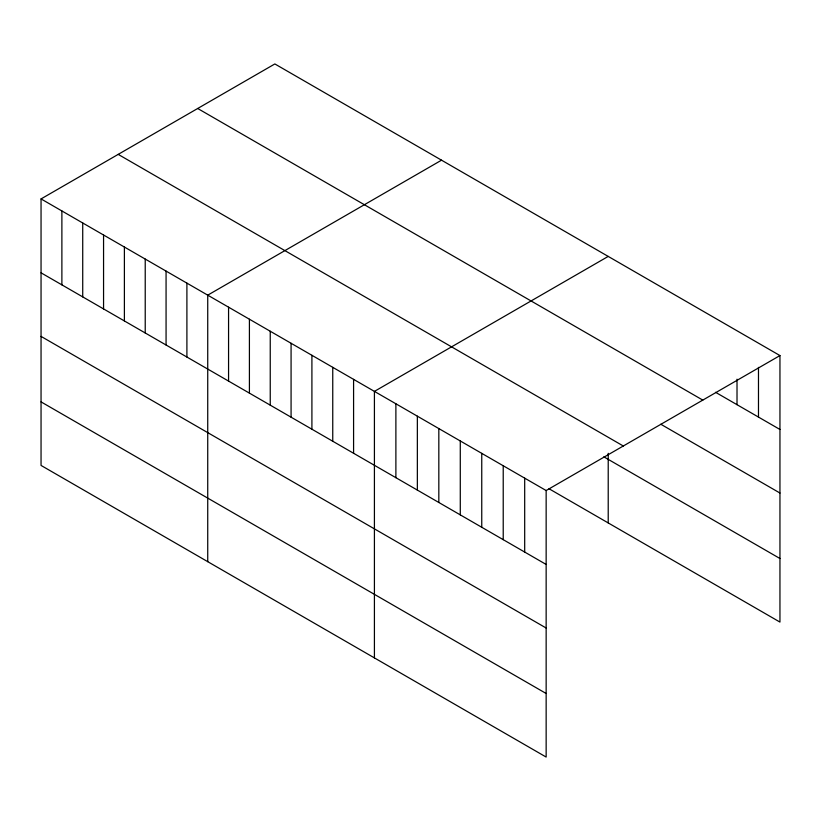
<?xml version="1.0" encoding="UTF-8"?>
<svg xmlns="http://www.w3.org/2000/svg" width="821" height="821" viewBox="0 0 821 821"><rect width="100%" height="100%" fill="white"/><g stroke="black" fill="none" stroke-linecap="round" stroke-linejoin="round"><path stroke-width="1.23" d="M41.05 198.918L546.15 490.537L546.15 757.054L41.05 465.435L41.05 198.918L274.85 63.946L779.95 355.565L779.95 622.082L549.003 488.741M441.534 160.177L207.734 295.16L207.734 561.677M608.217 256.409L374.417 391.391L374.417 657.908M546.15 490.537L779.95 355.565M715.553 392.294L779.95 429.475M197.697 108.485L702.797 400.104M660.813 424.241L779.95 493.031M118.203 154.379L623.303 445.998M603.825 456.835L779.95 558.516M41.05 272.829L546.15 564.448M41.05 336.394L546.15 628.014M41.05 401.88L546.15 693.499M758.481 367.377L758.481 417.078M737.012 379.199L737.012 404.681M608.217 453.305L608.217 522.926M524.691 478.15L524.691 552.061M503.222 465.753L503.222 539.664M481.753 453.356L481.753 527.267M460.283 440.969L460.283 514.88M438.825 428.572L438.825 502.483M417.355 416.175L417.355 490.086M395.886 403.788L395.886 477.699M353.584 379.364L353.584 453.274M332.751 367.336L332.751 441.246M311.908 355.298L311.908 429.219M291.075 343.27L291.075 417.181M270.242 331.243L270.242 405.153M249.41 319.215L249.41 393.126M228.566 307.187L228.566 381.098M186.901 283.132L186.901 357.043M166.068 271.094L166.068 345.005M145.225 259.067L145.225 332.977M124.392 247.039L124.392 320.949M103.559 235.011L103.559 308.922M82.726 222.984L82.726 296.894M61.883 210.956L61.883 284.866"/></g></svg>
